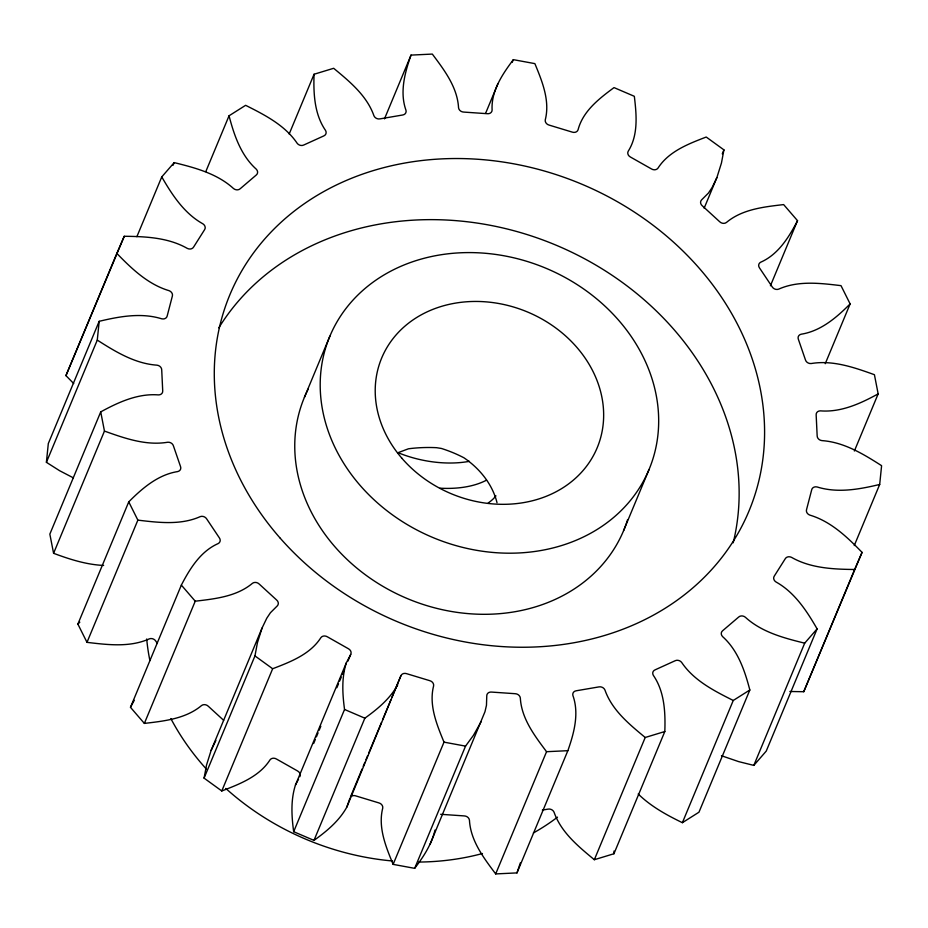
<?xml version="1.0" encoding="UTF-8"?>
<svg xmlns="http://www.w3.org/2000/svg" width="928" height="928" viewBox="0 0 928 928"><rect width="100%" height="100%" fill="white"/><g stroke="black" fill="none" stroke-linecap="round" stroke-linejoin="round"><path stroke-width="1.39" d="M704.143 208.208L716.857 177.654L721.462 162.992L723.921 149.872L706.22 137.031C688.448 143.875 668.694 151.392 657.975 168.154A4.849 4.095 22.6 0 1 651.479 168.942L630.518 157.076A4.849 4.095 22.6 0 1 628.186 151.276C638.51 135.001 636.504 114.55 634.334 96.303L614.023 87.603C599.221 98.554 582.9 111.105 578.063 129.804A4.849 4.095 22.6 0 1 572.216 132.101L549.156 125.106A4.849 4.095 22.6 0 1 545.27 119.874C550.165 100.642 542.103 81.177 534.876 63.626L513.335 59.659C502.419 74.228 491.04 91.025 492.107 110.061A4.849 4.095 22.6 0 1 487.328 113.703L463.71 112.079A4.849 4.095 22.6 0 1 458.548 107.752C457.4 87.186 444.199 69.948 432.32 54.079L411.023 55.1C404.886 72.535 399.504 92.15 405.977 110.281A4.849 4.095 22.6 0 1 402.578 115.014L380.028 118.865A4.849 4.095 22.6 0 1 373.926 115.745C366.862 95.607 349.578 81.478 333.662 68.289L314.058 74.252C313.397 93.38 314.302 114.132 325.531 130.43A4.849 4.095 22.6 0 1 323.744 135.94L303.792 145A4.849 4.095 22.6 0 1 297.18 143.306C284.942 125.164 264.642 114.875 245.618 105.316L229.042 115.791L205.807 171.587M542.335 810.098L547.972 809.135A4.849 4.095 22.6 0 1 554.074 812.255C561.138 832.393 578.422 846.522 594.338 859.711L613.942 853.748L614 851.046M613.942 853.748L664.819 731.531C665.48 712.402 664.576 691.65 653.335 675.34A4.849 4.095 22.6 0 1 655.133 669.83L675.074 660.771A4.849 4.095 22.6 0 1 681.697 662.476C693.935 680.618 714.235 690.908 733.259 700.466L749.836 689.991C744.79 670.642 737.934 650.342 722.61 636.62A4.849 4.095 22.6 0 1 722.668 630.715L738.653 617.062A4.849 4.095 22.6 0 1 745.335 617.224C761.633 632.142 783.754 638.023 804.692 643.162L817.104 628.882C806.722 610.868 794.635 592.331 775.994 581.972A4.849 4.095 22.6 0 1 774.312 576.056L785.25 558.749A4.849 4.095 22.6 0 1 791.549 557.368C810.573 568.238 833.24 569.27 854.63 569.49L862.054 552.369C847.183 537.034 830.827 521.362 809.854 515.11A4.849 4.095 22.6 0 1 806.548 509.611L811.687 489.822A4.849 4.095 22.6 0 1 817.162 486.98C837.59 493.336 859.398 489.323 879.686 484.462L881.6 465.682C863.434 454.059 843.912 442.122 821.872 440.603A4.849 4.095 22.6 0 1 817.162 435.893L816.164 414.967A4.849 4.095 22.6 0 1 820.445 410.86C841.023 412.508 860.546 403.518 878.155 393.878L874.42 374.703C854.34 367.5 832.857 359.925 811.234 363.532A4.849 4.095 22.6 0 1 805.458 359.913L798.37 339.277A4.849 4.095 22.6 0 1 801.166 334.208C820.793 331.122 836.58 317.538 850.129 303.908L841.012 285.65C820.422 283.202 798.219 280.418 778.673 289.142A4.849 4.095 22.6 0 1 772.2 286.88L759.522 267.937A4.849 4.095 22.6 0 1 760.658 262.23C778.314 254.481 788.986 237.127 797.523 220.678L783.638 204.589C763.872 206.898 742.214 209.206 726.392 222.5A4.849 4.095 22.6 0 1 719.687 221.734L702.276 205.784A4.849 4.095 22.6 0 1 701.649 199.833L708.447 193.047L712.112 187.549L716.857 177.654M73.219 477.781L59.589 470.693L46.4 462.318L48.314 443.538L99.18 321.308C119.48 316.46 141.288 312.446 161.716 318.803A4.849 4.095 22.6 0 0 167.191 315.961L172.33 296.171A4.849 4.095 22.6 0 0 169.024 290.661C148.051 284.409 131.695 268.737 116.824 253.402L124.248 236.28C145.638 236.501 168.304 237.533 187.328 248.414A4.849 4.095 22.6 0 0 193.627 247.022L204.566 229.715A4.849 4.095 22.6 0 0 202.872 223.81C184.243 213.44 172.156 194.915 161.762 176.9L174.186 162.609C195.124 167.759 217.245 173.629 233.543 188.558A4.849 4.095 22.6 0 0 240.224 188.72L256.209 175.067A4.849 4.095 22.6 0 0 256.256 169.163C240.944 155.44 234.088 135.128 229.042 115.791M46.4 462.318L97.278 340.1L99.18 321.308M299.814 776.724A4.849 4.095 22.6 0 0 297.482 770.924L276.521 759.058A4.849 4.095 22.6 0 0 270.025 759.846C259.306 776.608 239.552 784.125 221.78 790.969L204.079 778.128L206.538 765.008L211.143 750.346L262.021 628.117L266.765 618.234L270.431 612.724L277.228 605.949A4.849 4.095 22.6 0 0 276.602 599.987L259.19 584.037A4.849 4.095 22.6 0 0 252.486 583.283C236.663 596.576 215.006 598.873 195.24 601.193L181.354 585.092C189.892 568.655 200.564 551.29 218.219 543.553A4.849 4.095 22.6 0 0 219.344 537.846L206.677 518.903A4.849 4.095 22.6 0 0 200.204 516.641C180.658 525.352 158.456 522.58 137.866 520.132L128.748 501.874C142.297 488.232 158.085 474.649 177.7 471.575A4.849 4.095 22.6 0 0 180.508 466.494L173.42 445.858A4.849 4.095 22.6 0 0 167.643 442.25C146.021 445.858 124.538 438.271 104.458 431.079L100.723 411.893C118.332 402.265 137.854 393.275 158.433 394.91A4.849 4.095 22.6 0 0 162.713 390.816L161.716 369.889A4.849 4.095 22.6 0 0 157.006 365.168C134.954 363.66 115.432 351.712 97.278 340.1M204.079 778.128L254.956 655.91L257.416 642.779L262.021 628.117M435 830.073C431.682 844.318 423.446 856.869 414.665 868.341L393.124 864.374C385.897 846.823 377.835 827.358 382.73 808.126A4.849 4.095 22.6 0 0 378.844 802.894L355.784 795.899A4.849 4.095 22.6 0 0 351.19 796.468M221.78 790.969L272.658 668.74C290.429 661.908 310.184 654.391 320.902 637.629A4.849 4.095 22.6 0 1 327.398 636.828L348.36 648.707A4.849 4.095 22.6 0 1 350.691 654.495L346.33 662.836L295.452 785.053C290.592 800.087 291.589 816.257 293.666 831.697L313.977 840.397C326.679 831.302 339.184 820.932 346.84 807.07L400.815 675.978A4.849 4.095 22.6 0 1 406.65 673.682L429.722 680.665A4.849 4.095 22.6 0 1 433.608 685.908C428.713 705.129 436.775 724.606 444.002 742.145L393.124 864.374M346.33 662.836C341.469 677.858 342.467 694.04 344.543 709.468L293.666 831.697M440.672 814.297L464.29 815.921A4.849 4.095 22.6 0 1 469.452 820.248C470.6 840.814 483.801 858.052 495.68 873.921L516.977 872.9L520.353 862.831M516.977 872.9L567.855 750.682C573.991 733.248 579.374 713.62 572.901 695.501A4.849 4.095 22.6 0 1 576.3 690.768L598.85 686.917A4.849 4.095 22.6 0 1 604.952 690.038C612.016 710.175 629.3 724.292 645.215 737.482L664.819 731.531M346.84 807.07L349.937 798.196M430.128 844.155L484.973 711.718L486.469 705.28L486.771 695.722A4.849 4.095 22.6 0 1 491.55 692.079L515.168 693.703A4.849 4.095 22.6 0 1 520.33 698.03C521.478 718.585 534.679 735.834 546.557 751.703L567.855 750.682M73.718 383.542L65.946 375.631L116.824 253.402M124.248 236.28L65.946 375.631M136.88 236.675L161.762 176.9M173.084 165.265L174.186 162.609M100.723 411.893L49.845 534.122L53.58 553.297C69.658 559.306 86.362 564.653 103.634 565.442M53.58 553.297L104.458 431.079M157.377 643.487L155.8 641.12A4.849 4.095 22.6 0 0 149.327 638.858C129.781 647.582 107.578 644.798 86.988 642.35L77.871 624.092L128.748 501.874M289.176 134.026L314.058 74.252M86.988 642.35L137.866 520.132M223.671 720.337L208.313 706.266A4.849 4.095 22.6 0 0 201.608 705.5C185.786 718.794 164.128 721.102 144.362 723.411L130.477 707.322L181.354 585.092M384.482 118.865L411.023 55.1M144.362 723.411L195.24 601.193M304.43 397.3L329.869 336.191M485.704 113.065L497.872 83.845M512.233 62.315L513.335 59.659M313.641 743.514L315.3 739.523M316.402 736.867L318.06 732.876M319.162 730.22L320.821 726.241M336.864 687.718L338.523 683.727M339.625 681.071L341.284 677.08M342.397 674.424L344.056 670.445M347.919 661.142L350.691 654.495M313.977 840.397L364.855 718.179C377.545 709.085 390.062 698.714 397.718 684.852M350.494 796.874L362.106 768.976M363.208 766.319L364.866 762.329M365.98 759.672L367.639 755.682M368.741 753.026L381.466 722.471M382.568 719.815L390.862 699.886M391.964 697.23L400.815 675.978M414.665 868.341L465.543 746.124L473.442 735.336L481.006 721.938M722.262 153.862L723.921 149.872M623.57 530.7L649.008 469.591A172.956 146.032 22.6 0 0 458.49 252.892A172.956 146.032 22.6 0 0 360.806 486.191A172.956 146.032 22.6 0 0 649.008 469.591M495.68 873.921L546.557 751.703M770.426 285.778L797.523 220.678M594.338 859.711L645.215 737.482M825.247 363.695L850.129 303.908M638.197 793.985C650.83 806.374 666.571 815.016 682.382 822.684L733.259 700.466M749.836 689.991L698.958 812.209L682.382 822.684M854.375 451.008L878.155 393.878M721.45 755.728L738.63 761.61L753.814 765.391L804.692 643.162M817.104 628.882L766.238 751.1L753.814 765.391M854.259 545.571L879.686 484.462M789.856 691.488L803.752 691.72L854.63 569.49M862.054 552.369L803.752 691.72M211.143 750.346L215.888 740.451M295.452 785.053L298.561 779.102M130.477 707.322L134.258 700.304M77.871 624.092L79.82 622.201M398.077 452.678L408.448 448.792L411.672 448.398A80.342 39.974 -2.7 0 1 436.589 447.69L441.45 448.468A80.353 42.758 14.6 0 1 463.954 457.794C479.474 468.373 492.443 484.103 497.014 502.698M444.002 742.145L465.543 746.124M344.543 709.468L364.855 718.179M254.956 655.91L272.658 668.74M218.822 327.816A281.172 237.394 22.6 0 1 555.686 245.015A281.172 237.394 22.6 0 1 733.19 542.81M627.606 519.61A172.956 146.032 22.6 0 1 409.039 599.291A172.956 146.032 22.6 0 1 308.282 388.971M557.496 817.15A247.068 208.614 22.6 0 1 533.38 832.961M482.467 853.528A247.068 208.614 22.6 0 1 418.702 862.054M392.556 860.987A247.068 208.614 22.6 0 1 225.759 788.417M206.352 769.045A247.068 208.614 22.6 0 1 170.856 718.574M149.895 660.574A247.068 208.614 22.6 0 1 146.705 638.998M495.946 495.865A77.326 41.922 12.2 0 1 488.221 502.953M486.539 480.136A77.326 41.922 12.2 0 1 440.046 488.186M469.359 461.332A77.326 41.922 12.2 0 1 398.274 452.76M280.326 538.31A281.172 237.394 22.6 0 0 748.861 511.328A281.172 237.394 22.6 0 0 439.13 159.024A281.172 237.394 22.6 0 0 280.326 538.31M401.859 458.223A116.731 98.554 22.6 0 0 596.727 448.85A116.731 98.554 22.6 0 0 469.73 301.588A116.731 98.554 22.6 0 0 401.859 458.223"/></g></svg>
